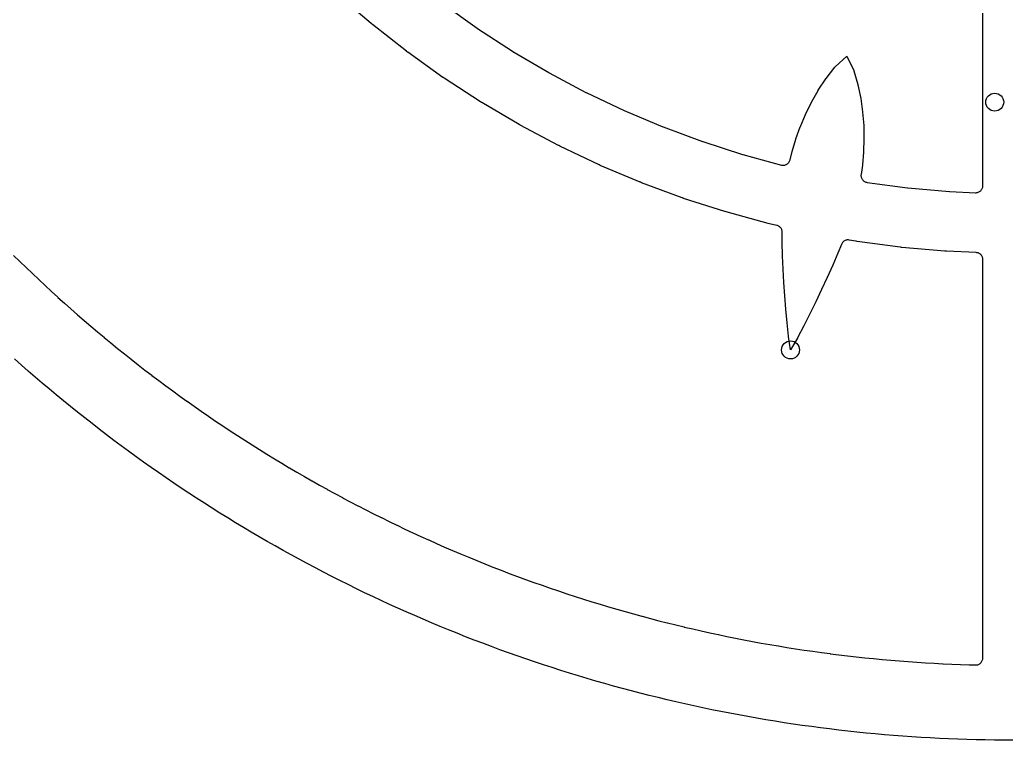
# Model space of a CAD drawing. Header units: millimetres. Extents: x -53 to 53, y -53 to 53.
# Drawn here: x -35.23 to -0.16, y -53.1 to -27.52 of the extents above; entities that cross this region are included whole.
import ezdxf

# ---------------------------------------------------------------- set-up
doc = ezdxf.new("R2010")
doc.units = ezdxf.units.MM
for name, color, linetype in [('CUT_INNER', 6, 'Continuous'), ('CUT_OUTER', 1, 'Continuous'), ('ENGRAVE', 7, 'Continuous')]:
    doc.layers.add(name, color=color, linetype=linetype)

msp = doc.modelspace()

# ---------------------------------------------------------------- linework, layer by layer
at = {"layer": 'CUT_INNER'}
for points in [[(-20.2108, -26.9623), (-19.004, -27.826), (-18.9949, -27.8323), (-17.751, -28.6416), (-17.7416, -28.6475), (-16.4631, -29.4008), (-16.4534, -29.4063), (-15.1427, -30.1022), (-15.1328, -30.1072), (-13.7925, -30.7442), (-13.7824, -30.7488), (-12.4152, -31.3258), (-12.4048, -31.3299), (-11.0134, -31.8457), (-11.0029, -31.8493), (-9.5899, -32.3029), (-9.5793, -32.306), (-8.2094, -32.6796), (-8.185, -32.685), (-8.1602, -32.6879), (-8.1352, -32.6883), (-8.1103, -32.6862), (-8.0858, -32.6816), (-8.0618, -32.6746), (-8.0386, -32.6653), (-8.0165, -32.6537), (-7.9957, -32.6399), (-7.9763, -32.6242), (-7.9586, -32.6065), (-7.9428, -32.5872), (-7.9289, -32.5664), (-7.9172, -32.5444), (-7.9078, -32.5213), (-7.9007, -32.4973), (-7.83, -32.2057), (-7.8283, -32.1994), (-7.6975, -31.7611), (-7.6954, -31.7546), (-7.54, -31.3212), (-7.5375, -31.3147), (-7.3563, -30.8863), (-7.3533, -30.8798), (-7.145, -30.4567), (-7.1415, -30.4502), (-6.9041, -30.033), (-6.8999, -30.0261), (-6.6303, -29.616), (-6.6247, -29.6081), (-6.3138, -29.2066), (-6.3104, -29.2027), (-6.3067, -29.199), (-5.8926, -28.8175), (-5.8881, -28.8138), (-5.8854, -28.8188), (-5.6415, -29.3264), (-5.6395, -29.3312), (-5.6378, -29.3361), (-5.4973, -29.824), (-5.4949, -29.8334), (-5.3959, -30.3142), (-5.3946, -30.3221), (-5.3281, -30.7975), (-5.3273, -30.8049), (-5.29, -31.275), (-5.2897, -31.2821), (-5.2796, -31.7471), (-5.2797, -31.7541), (-5.2954, -32.2143), (-5.2959, -32.2211), (-5.3363, -32.6767), (-5.3371, -32.6832), (-5.3839, -33.0138), (-5.3861, -33.0383), (-5.3859, -33.063), (-5.3833, -33.0875), (-5.3783, -33.1116), (-5.371, -33.1351), (-5.3613, -33.1578), (-5.3495, -33.1795), (-5.3356, -33.1998), (-5.3197, -33.2187), (-5.3021, -33.2359), (-5.2829, -33.2514), (-5.2622, -33.2648), (-5.2403, -33.2761), (-5.2175, -33.2853), (-5.1938, -33.2921), (-5.1695, -33.2966), (-3.7358, -33.4886), (-3.7248, -33.4898), (-2.2467, -33.6213), (-2.2356, -33.6221), (-1.3231, -33.6626), (-1.2979, -33.6624), (-1.2728, -33.6597), (-1.2481, -33.6545), (-1.2241, -33.6469), (-1.2009, -33.6368), (-1.1789, -33.6245), (-1.1583, -33.61), (-1.1392, -33.5935), (-1.1219, -33.5752), (-1.1065, -33.5552), (-1.0932, -33.5337), (-1.0821, -33.5111), (-1.0734, -33.4874), (-1.0671, -33.463), (-1.0633, -33.438), (-1.062, -33.4128), (-1.062, -22.98)], [(-35.4499, -35.8887), (-35.2301, -36.1045), (-35.229, -36.1056), (-35.0079, -36.32), (-35.0068, -36.3211), (-34.7844, -36.5341), (-34.7833, -36.5352), (-34.5596, -36.7469), (-34.5585, -36.7479), (-34.3335, -36.9582), (-34.3324, -36.9593), (-34.1061, -37.1682), (-34.1049, -37.1692), (-33.8774, -37.3768), (-33.8762, -37.3778), (-33.6474, -37.5839), (-33.6462, -37.5849), (-33.4161, -37.7897), (-33.415, -37.7907), (-33.1836, -37.994), (-33.1825, -37.995), (-32.9499, -38.1969), (-32.9487, -38.1979), (-32.7149, -38.3984), (-32.7137, -38.3993), (-32.4787, -38.5984), (-32.4775, -38.5994), (-32.2412, -38.7969), (-32.24, -38.7979), (-32.0026, -38.994), (-32.0014, -38.995), (-31.7627, -39.1897), (-31.7615, -39.1906), (-31.5216, -39.3838), (-31.5204, -39.3848), (-31.2794, -39.5765), (-31.2782, -39.5774), (-31.036, -39.7677), (-31.0348, -39.7686), (-30.7914, -39.9573), (-30.7902, -39.9583), (-30.5456, -40.1455), (-30.5444, -40.1465), (-30.2987, -40.3322), (-30.2975, -40.3331), (-30.0507, -40.5173), (-30.0494, -40.5183), (-29.8015, -40.701), (-29.8003, -40.7019), (-29.5512, -40.8831), (-29.5499, -40.884), (-29.2998, -41.0636), (-29.2985, -41.0645), (-29.0473, -41.2426), (-29.046, -41.2435), (-28.7937, -41.4201), (-28.7924, -41.421), (-28.539, -41.596), (-28.5377, -41.5968), (-28.2832, -41.7703), (-28.2819, -41.7712), (-28.0264, -41.9431), (-28.0251, -41.9439), (-27.7685, -42.1142), (-27.7672, -42.1151), (-27.5096, -42.2838), (-27.5083, -42.2847), (-27.2496, -42.4518), (-27.2483, -42.4527), (-26.9886, -42.6182), (-26.9873, -42.619), (-26.7266, -42.783), (-26.7253, -42.7838), (-26.4636, -42.9462), (-26.4623, -42.947), (-26.1996, -43.1078), (-26.1983, -43.1086), (-25.9346, -43.2677), (-25.9333, -43.2685), (-25.6686, -43.426), (-25.6673, -43.4268), (-25.4017, -43.5827), (-25.4003, -43.5835), (-25.1338, -43.7378), (-25.1324, -43.7385), (-24.8649, -43.8912), (-24.8636, -43.8919), (-24.5951, -44.0429), (-24.5938, -44.0436), (-24.3244, -44.193), (-24.3231, -44.1937), (-24.0528, -44.3414), (-24.0515, -44.3421), (-23.7803, -44.4882), (-23.7789, -44.4889), (-23.5069, -44.6332), (-23.5055, -44.6339), (-23.2326, -44.7766), (-23.2312, -44.7773), (-22.9574, -44.9183), (-22.956, -44.919), (-22.6813, -45.0584), (-22.68, -45.059), (-22.4044, -45.1967), (-22.4031, -45.1974), (-22.1267, -45.3333), (-22.1253, -45.334), (-21.8481, -45.4682), (-21.8467, -45.4689), (-21.5687, -45.6014), (-21.5673, -45.6021), (-21.2885, -45.7329), (-21.2871, -45.7335), (-21.0075, -45.8627), (-21.0061, -45.8633), (-20.7257, -45.9907), (-20.7243, -45.9913), (-20.4431, -46.117), (-20.4417, -46.1176), (-20.1597, -46.2416), (-20.1583, -46.2422), (-19.8756, -46.3644), (-19.8742, -46.365), (-19.5908, -46.4855), (-19.5894, -46.4861), (-19.3052, -46.6048), (-19.3038, -46.6054), (-19.0188, -46.7224), (-19.0174, -46.723), (-18.7318, -46.8382), (-18.7304, -46.8388), (-18.4441, -46.9523), (-18.4426, -46.9528), (-18.1556, -47.0645), (-18.1542, -47.0651), (-17.8665, -47.1751), (-17.8651, -47.1756), (-17.5767, -47.2838), (-17.5753, -47.2843), (-17.2862, -47.3908), (-17.2848, -47.3913), (-16.9951, -47.4959), (-16.9937, -47.4964), (-16.7034, -47.5993), (-16.7019, -47.5998), (-16.411, -47.7009), (-16.4096, -47.7014), (-16.118, -47.8007), (-16.1166, -47.8012), (-15.8244, -47.8987), (-15.8229, -47.8992), (-15.5302, -47.9949), (-15.5287, -47.9954), (-15.2354, -48.0893), (-15.234, -48.0898), (-14.9401, -48.1819), (-14.9386, -48.1823), (-14.6441, -48.2726), (-14.6427, -48.2731), (-14.3477, -48.3616), (-14.3462, -48.362), (-14.0507, -48.4487), (-14.0492, -48.4491), (-13.7531, -48.534), (-13.7516, -48.5344), (-13.4551, -48.6175), (-13.4536, -48.6179), (-13.1565, -48.6991), (-13.155, -48.6995), (-12.8574, -48.7789), (-12.856, -48.7793), (-12.5579, -48.8569), (-12.5564, -48.8573), (-12.2579, -48.933), (-12.2564, -48.9334), (-11.9574, -49.0073), (-11.9559, -49.0077), (-11.6565, -49.0798), (-11.655, -49.0801), (-11.3551, -49.1504), (-11.3536, -49.1507), (-11.0533, -49.2191), (-11.0518, -49.2195), (-10.7511, -49.286), (-10.7496, -49.2863), (-10.4485, -49.3511), (-10.447, -49.3514), (-10.1455, -49.4142), (-10.144, -49.4145), (-9.8421, -49.4756), (-9.8406, -49.4759), (-9.5383, -49.535), (-9.5368, -49.5353), (-9.2342, -49.5926), (-9.2327, -49.5929), (-8.9297, -49.6483), (-8.9282, -49.6486), (-8.6249, -49.7022), (-8.6234, -49.7025), (-8.3198, -49.7542), (-8.3183, -49.7544), (-8.0144, -49.8043), (-8.0128, -49.8045), (-7.7086, -49.8525), (-7.7071, -49.8528), (-7.4026, -49.8989), (-7.4011, -49.8991), (-7.0963, -49.9434), (-7.0947, -49.9436), (-6.7897, -49.986), (-6.7882, -49.9862), (-6.4828, -50.0267), (-6.4813, -50.0269), (-6.1758, -50.0655), (-6.1742, -50.0657), (-5.8685, -50.1025), (-5.8669, -50.1027), (-5.5609, -50.1376), (-5.5594, -50.1377), (-5.2532, -50.1707), (-5.2517, -50.1709), (-4.9452, -50.202), (-4.9437, -50.2022), (-4.6371, -50.2314), (-4.6356, -50.2316), (-4.3288, -50.2589), (-4.3273, -50.2591), (-4.0203, -50.2845), (-4.0188, -50.2847), (-3.7117, -50.3083), (-3.7102, -50.3084), (-3.403, -50.3301), (-3.4014, -50.3302), (-3.0941, -50.35), (-3.0926, -50.3501), (-2.7851, -50.3681), (-2.7836, -50.3681), (-2.476, -50.3842), (-2.4745, -50.3843), (-2.1668, -50.3984), (-2.1653, -50.3985), (-1.8575, -50.4108), (-1.856, -50.4108), (-1.5482, -50.4212), (-1.5466, -50.4213), (-1.3189, -50.4276), (-1.2939, -50.427), (-1.2692, -50.424), (-1.2448, -50.4185), (-1.2211, -50.4106), (-1.1984, -50.4003), (-1.1767, -50.3879), (-1.1564, -50.3734), (-1.1377, -50.3569), (-1.1207, -50.3386), (-1.1056, -50.3187), (-1.0925, -50.2974), (-1.0817, -50.2749), (-1.0731, -50.2515), (-1.067, -50.2273), (-1.0632, -50.2026), (-1.062, -50.1777), (-1.062, -36.0394), (-1.0631, -36.0156), (-1.0665, -35.992), (-1.0722, -35.9688), (-1.08, -35.9463), (-1.0899, -35.9246), (-1.1019, -35.904), (-1.1157, -35.8846), (-1.1313, -35.8666), (-1.1486, -35.8502), (-1.1674, -35.8355), (-1.1875, -35.8226), (-1.2087, -35.8118), (-1.2309, -35.803), (-1.2537, -35.7963), (-1.2772, -35.7919), (-1.3009, -35.7897), (-2.3575, -35.7427), (-2.3603, -35.7426), (-2.4045, -35.7396), (-2.4073, -35.7394), (-3.9407, -35.603), (-3.9434, -35.6027), (-3.9875, -35.5978), (-3.9903, -35.5975), (-5.5161, -35.3931), (-5.5188, -35.3927), (-5.5627, -35.3859), (-5.5654, -35.3854), (-5.8035, -35.3427), (-5.8277, -35.3396), (-5.8522, -35.3388), (-5.8766, -35.3405), (-5.9007, -35.3445), (-5.9243, -35.3508), (-5.9472, -35.3595), (-5.9691, -35.3703), (-5.9899, -35.3832), (-6.0093, -35.3981), (-6.0271, -35.4148), (-6.0433, -35.4332), (-6.0576, -35.453), (-6.0698, -35.4742), (-6.0799, -35.4965), (-6.202, -35.8036), (-6.2032, -35.8064), (-6.3871, -36.2386), (-6.3881, -36.2408), (-6.5815, -36.6718), (-6.5823, -36.6735), (-6.7832, -37.1035), (-6.7838, -37.1048), (-6.9901, -37.5337), (-7.2013, -37.9636), (-7.4159, -38.3928), (-7.4165, -38.394), (-7.6343, -38.8181), (-7.6379, -38.8247), (-7.8828, -39.2386), (-7.8856, -39.2429), (-7.8868, -39.2374), (-7.9613, -38.7627), (-7.9623, -38.7553), (-8.0079, -38.2807), (-8.008, -38.2794), (-8.0487, -37.803), (-8.086, -37.3258), (-8.1194, -36.849), (-8.1195, -36.8476), (-8.1473, -36.3738), (-8.1474, -36.3719), (-8.1679, -35.9), (-8.168, -35.8975), (-8.1792, -35.4279), (-8.1793, -35.4249), (-8.1792, -35.0669), (-8.1804, -35.0428), (-8.1838, -35.019), (-8.1896, -34.9956), (-8.1975, -34.9729), (-8.2076, -34.951), (-8.2198, -34.9302), (-8.2339, -34.9107), (-8.2499, -34.8927), (-8.2674, -34.8762), (-8.2865, -34.8615), (-8.307, -34.8488), (-8.3285, -34.838), (-8.351, -34.8294), (-8.3742, -34.823), (-8.6313, -34.765), (-8.6339, -34.7643), (-8.677, -34.7536), (-8.6797, -34.7529), (-10.1649, -34.3479), (-10.1675, -34.3471), (-10.21, -34.3345), (-10.2127, -34.3337), (-11.6785, -33.8632), (-11.6811, -33.8623), (-11.723, -33.8478), (-11.7256, -33.8469), (-13.1691, -33.3118), (-13.1717, -33.3108), (-13.2129, -33.2945), (-13.2155, -33.2934), (-14.6338, -32.6949), (-14.6363, -32.6938), (-14.6768, -32.6756), (-14.6793, -32.6745), (-16.0697, -32.0136), (-16.0722, -32.0123), (-16.1118, -31.9924), (-16.1142, -31.9911), (-17.4739, -31.2692), (-17.4763, -31.2679), (-17.515, -31.2462), (-17.5174, -31.2449), (-18.8438, -30.4633), (-18.8461, -30.4619), (-18.8838, -30.4385), (-18.8862, -30.4371), (-20.1765, -29.5975), (-20.1788, -29.5959), (-20.2154, -29.5709), (-20.2177, -29.5693), (-21.4695, -28.6733), (-21.4718, -28.6717), (-21.5073, -28.6451), (-21.5095, -28.6434), (-22.7203, -27.6928), (-22.7225, -27.691), (-22.7567, -27.6629), (-22.7589, -27.6611), (-23.9263, -26.6577)]]:
    msp.add_lwpolyline(points, dxfattribs=at)
at = {"layer": 'CUT_OUTER'}
msp.add_lwpolyline([(0, -53.1), (-0.3258, -53.099), (-0.6516, -53.096), (-0.9774, -53.091), (-1.2849, -53.0844), (-1.2915, -53.0843), (-1.3024, -53.084), (-1.6281, -53.075), (-1.9537, -53.064), (-2.2793, -53.0511), (-2.6047, -53.0361), (-2.9301, -53.0191), (-3.2554, -53.0001), (-3.5805, -52.9791), (-3.9055, -52.9562), (-4.2304, -52.9312), (-4.5551, -52.9043), (-4.8796, -52.8753), (-5.204, -52.8444), (-5.5281, -52.8115), (-5.852, -52.7765), (-6.1758, -52.7396), (-6.4992, -52.7008), (-6.8225, -52.6599), (-7.1455, -52.617), (-7.4682, -52.5722), (-7.7906, -52.5254), (-8.1128, -52.4766), (-8.4346, -52.4258), (-8.7561, -52.3731), (-9.0773, -52.3184), (-9.3982, -52.2617), (-9.7187, -52.203), (-10.0388, -52.1424), (-10.3585, -52.0798), (-10.6779, -52.0153), (-10.9969, -51.9488), (-11.3154, -51.8804), (-11.6335, -51.8099), (-11.9512, -51.7376), (-12.2684, -51.6633), (-12.5852, -51.587), (-12.9015, -51.5088), (-13.2173, -51.4287), (-13.5326, -51.3466), (-13.8474, -51.2626), (-14.1617, -51.1767), (-14.4755, -51.0889), (-14.7887, -50.9991), (-15.1013, -50.9074), (-15.4134, -50.8138), (-15.7249, -50.7182), (-16.0358, -50.6208), (-16.3461, -50.5214), (-16.6558, -50.4202), (-16.9648, -50.317), (-17.2733, -50.212), (-17.581, -50.1051), (-17.8881, -49.9962), (-18.1946, -49.8855), (-18.5003, -49.773), (-18.8054, -49.6585), (-19.1097, -49.5422), (-19.4133, -49.424), (-19.7162, -49.304), (-20.0184, -49.182), (-20.3198, -49.0583), (-20.6204, -48.9327), (-20.9203, -48.8052), (-21.2193, -48.676), (-21.5176, -48.5448), (-21.8151, -48.4119), (-22.1117, -48.2771), (-22.4075, -48.1406), (-22.7025, -48.0022), (-22.9966, -47.862), (-23.2898, -47.7199), (-23.5822, -47.5761), (-23.8737, -47.4306), (-24.1643, -47.2832), (-24.4539, -47.134), (-24.7427, -46.9831), (-25.0305, -46.8304), (-25.3174, -46.6759), (-25.6033, -46.5197), (-25.8882, -46.3617), (-26.1722, -46.202), (-26.4552, -46.0405), (-26.7372, -45.8773), (-27.0182, -45.7124), (-27.2982, -45.5458), (-27.5771, -45.3774), (-27.8551, -45.2074), (-28.1319, -45.0356), (-28.4077, -44.8621), (-28.6825, -44.687), (-28.9561, -44.5101), (-29.2287, -44.3316), (-29.5001, -44.1515), (-29.7705, -43.9696), (-30.0397, -43.7861), (-30.3078, -43.601), (-30.5748, -43.4142), (-30.8406, -43.2258), (-31.1052, -43.0357), (-31.3687, -42.8441), (-31.631, -42.6508), (-31.8921, -42.4559), (-32.152, -42.2594), (-32.4107, -42.0613), (-32.6682, -41.8617), (-32.9244, -41.6604), (-33.1794, -41.4576), (-33.4332, -41.2533), (-33.6857, -41.0473), (-33.9369, -40.8399), (-34.1869, -40.6309), (-34.4355, -40.4203), (-34.6829, -40.2083), (-34.929, -39.9947), (-35.1737, -39.7796), (-35.4171, -39.5631)], dxfattribs=at)
at = {"layer": 'ENGRAVE'}
for centre in [(-0.6417, -30.4484), (-7.8858, -39.2437)]:
    msp.add_circle(centre, 0.3186, dxfattribs=at)

doc.saveas('drawing.dxf')
